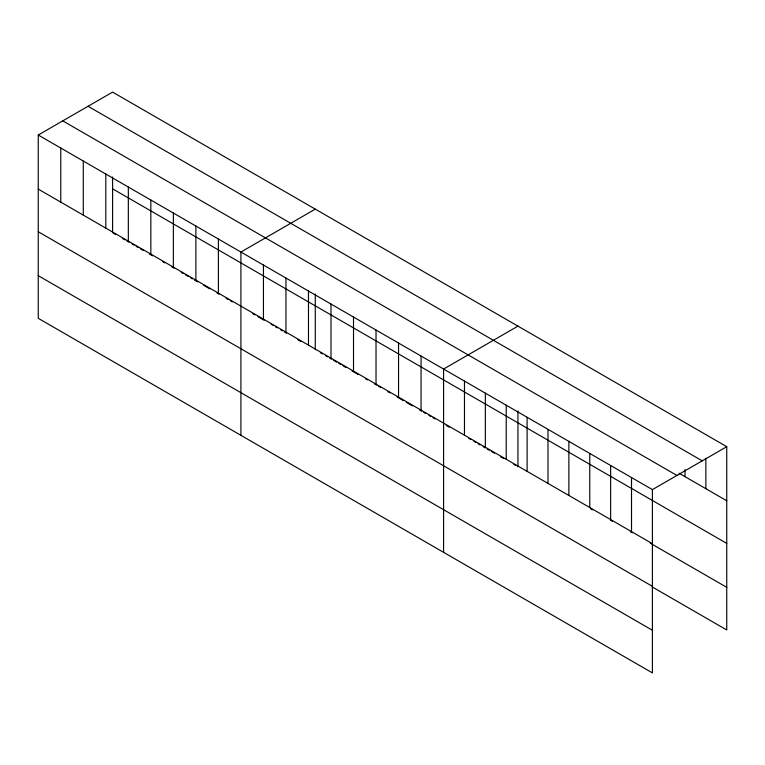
<?xml version="1.0" encoding="UTF-8"?>
<svg xmlns="http://www.w3.org/2000/svg" width="765" height="765" viewBox="0 0 765 765"><rect width="100%" height="100%" fill="white"/><g stroke="black" fill="none" stroke-linecap="round" stroke-linejoin="round"><path stroke-width="1.15" d="M38.25 135.032L652.402 489.61L652.402 672.894L38.25 318.317L38.25 135.032L112.598 92.106L726.75 446.684L726.75 629.968L652.172 586.908M315.276 209.122L240.918 252.048L240.918 435.323M517.943 326.129L443.585 369.055L443.585 552.34M652.402 489.61L726.75 446.684M88.071 106.278L702.213 460.846M679.024 473.21L726.75 500.769M62.787 120.87L676.929 475.447M112.598 188.831L726.75 543.399M38.25 189.118L652.402 543.695M113.622 233.344L115.678 234.53M122.84 238.661L124.886 239.847M126.933 241.032L128.979 242.209M132.049 243.987L134.095 245.163M136.141 246.349L138.188 247.525M140.244 248.711L143.313 250.48M149.452 254.028L152.522 255.806M162.754 261.716L164.81 262.892M171.972 267.033L174.018 268.209M181.181 272.35L183.227 273.535M185.273 274.712L188.343 276.49M190.399 277.666L192.445 278.852M194.492 280.028L197.561 281.807M203.7 285.355L209.84 288.893M217.011 293.033L219.058 294.209M226.22 298.35L228.266 299.536M230.313 300.712L232.359 301.898M252.832 313.717L254.879 314.893M257.948 316.672L264.097 320.219M271.259 324.35L273.306 325.536M275.352 326.712L277.399 327.898M280.468 329.667L282.514 330.853M284.561 332.039L286.607 333.215M297.872 339.717L300.941 341.486M320.392 352.722L322.438 353.899M325.507 355.677L327.554 356.853M329.6 358.039L331.647 359.215M333.693 360.401L336.763 362.17M338.809 363.356L340.865 364.542M342.911 365.718L345.981 367.496M352.12 371.035L358.259 374.582M365.431 378.723L367.477 379.899M374.64 384.04L376.686 385.225M378.732 386.401L380.779 387.587M387.941 391.718L389.997 392.904M397.159 397.045L403.298 400.583M406.368 402.361L412.507 405.909M419.679 410.04L421.725 411.226M423.772 412.402L425.818 413.588M428.888 415.357L430.934 416.543M432.98 417.728L435.027 418.904M446.291 425.407L449.361 427.176M468.811 438.412L470.858 439.588M473.927 441.367L475.973 442.543M478.02 443.729L480.066 444.905M483.136 446.684L485.182 447.86M487.228 449.045L489.284 450.231M491.331 451.407L494.4 453.186M500.54 456.724L503.609 458.503M513.841 464.412L515.897 465.589M590.523 508.677L592.512 509.825M610.413 520.162L612.402 521.309M630.303 531.646L632.292 532.794M650.183 543.121L726.75 587.329M38.25 231.757L652.402 586.325M38.25 275.677L652.402 630.255M705.865 458.139L705.865 488.711M684.991 469.605L684.991 476.652M631.517 477.551L631.517 531.637M610.633 465.503L610.633 519.578M589.758 453.444L589.758 507.53M568.873 441.386L568.873 495.471M547.989 429.328L547.989 483.413M527.114 417.279L527.114 471.364M517.943 411.006L517.943 466.774M506.229 405.221L506.229 459.306M485.345 393.162L485.345 447.248M464.47 381.113L464.47 435.189M421.066 356.05L421.066 410.136M398.546 343.055L398.546 397.14M376.026 330.05L376.026 384.135M353.516 317.054L353.516 371.13M330.996 304.049L330.996 358.135M315.276 293.99L315.276 349.768M308.477 291.044L308.477 345.13M285.957 278.049L285.957 332.134M263.437 265.044L263.437 319.129M218.398 239.043L218.398 293.129M195.878 226.038L195.878 280.124M173.359 213.043L173.359 267.128M150.839 200.038L150.839 254.123M128.329 187.042L128.329 241.128M112.598 176.983L112.598 232.751M105.809 174.037L105.809 228.123M83.289 161.042L83.289 215.118M60.77 148.037L60.77 202.123"/></g></svg>
